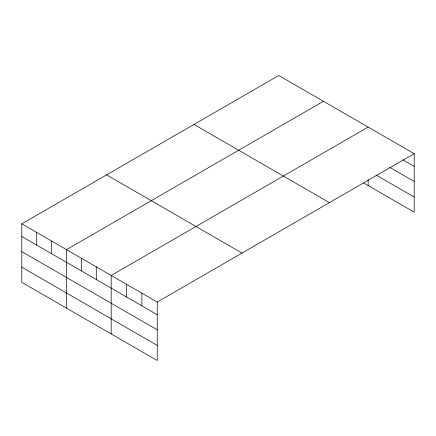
<?xml version="1.0" encoding="UTF-8"?>
<svg xmlns="http://www.w3.org/2000/svg" width="436" height="436" viewBox="0 0 436 436"><rect width="100%" height="100%" fill="white"/><g stroke="black" fill="none" stroke-linecap="round" stroke-linejoin="round"><path stroke-width="0.65" d="M21.8 223.837L157.238 302.034L157.238 360.518L21.8 282.326L21.8 223.837L278.762 75.483L414.2 153.674L414.2 212.163L363.57 182.929M323.458 101.288L66.495 249.643L66.495 308.127M368.153 127.089L111.191 275.448L111.191 333.932M157.238 302.034L414.2 153.674M402.831 159.789L414.2 166.356M389.757 167.359L414.2 181.474M376.11 175.054L414.2 197.045M193.965 124.44L329.403 202.631M106.597 174.88L242.035 253.076M21.8 236.519L157.238 314.71M21.8 251.632L157.238 329.829M21.8 267.208L157.238 345.399M368.153 179.659L368.153 185.578M141.891 293.172L141.891 305.849M126.538 284.31L126.538 296.987M96.291 266.843L96.291 279.525M81.39 258.243L81.39 270.925M51.595 241.043L51.595 253.719M36.7 232.437L36.7 245.119"/></g></svg>
